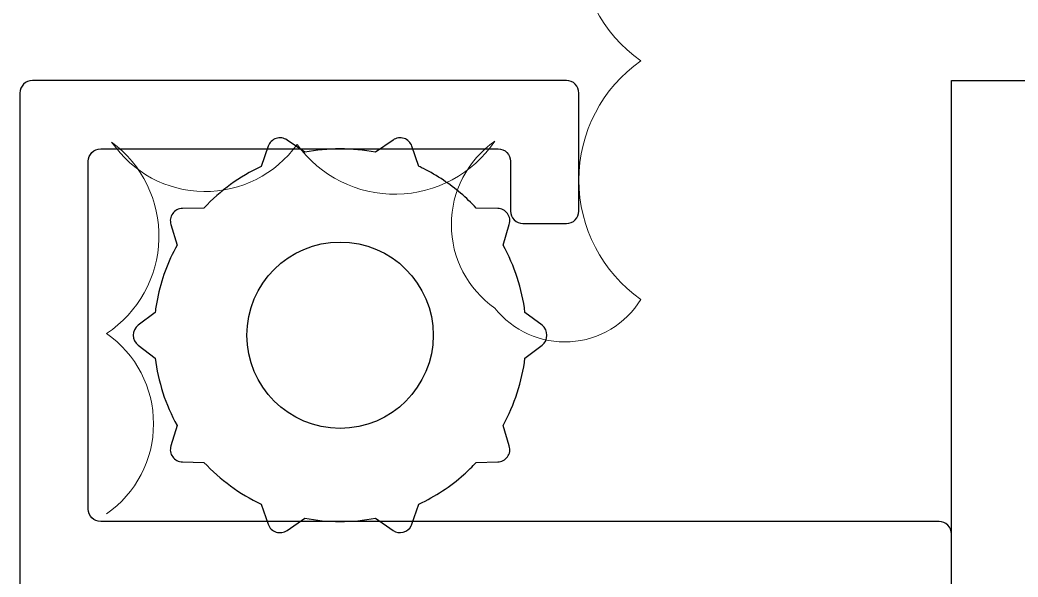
# Model space of a CAD drawing. Header units: millimetres. Extents: x -547695 to 905972, y -1055718 to 167349.
# Drawn here: x -513711.3 to -513595.6, y -1033714.1 to -1033649.5 of the extents above; entities that cross this region are included whole.
import ezdxf

# ---------------------------------------------------------------- set-up
doc = ezdxf.new("R2010")
doc.units = ezdxf.units.MM
doc.layers.add('View-XTD-CT Cua$0$View-XĐL-CT Cửa$0$KT-NetThay', color=7, linetype='Continuous', lineweight=18)
doc.layers.add('View-XTD-CT Cua$0$View-XĐL-CT Cửa$0$Profile - Vietduc', color=14, linetype='Continuous', lineweight=30)
doc.layers.add('View-XTD-CT Cua$0$View-XĐL-CT Cửa$0$Phukien -Vietduc', color=6, linetype='Continuous')

# ---------------------------------------------------------------- blocks, each defined once
blk = doc.blocks.new('View-XTD-CT Cua$0$View-XĐL-CT Cửa$0$A$C77827696')
at = {"layer": 'View-XTD-CT Cua$0$View-XĐL-CT Cửa$0$KT-NetThay'}
for points in [[(-2281.147, 3623.082, -0.520567), (-2281.147, 3642.292, -0.520567), (-2281.147, 3661.501, -0.520567), (-2281.147, 3680.711, -0.520567), (-2281.147, 3699.921, -0.520567), (-2281.147, 3719.131, -0.520567), (-2281.147, 3738.341, -0.520567), (-2281.147, 3757.55, -0.520567), (-2281.147, 3776.76, -0.520567), (-2281.147, 3795.97, -0.520567), (-2281.147, 3815.18, -0.520567), (-2281.147, 3834.39, -0.520567), (-2281.147, 3853.6, -0.520567), (-2281.147, 3872.809, -0.520567)], [(-2324.174, 3605.81, 0.520567), (-2324.174, 3620.338, 0.520567), (-2323.768, 3635.752, 0.520567), (-2308.832, 3635.561, 0.520567), (-2292.918, 3635.815, 0.520567), (-2292.918, 3622.385, 0.520567), (-2281.147, 3623.082)]]:
    blk.add_lwpolyline(points, format="xyb", dxfattribs=at)
at = {"layer": 'View-XTD-CT Cua$0$View-XĐL-CT Cửa$0$Phukien -Vietduc'}
for points in [[(-2318.063, 3630.403, 0.496623), (-2318.999, 3629.114), (-2318.499, 3627.459, 0.077117), (-2320.082, 3623.14, 0.018584), (-2320.26, 3622.04), (-2321.637, 3620.995, 0.496623), (-2321.637, 3619.402), (-2320.26, 3618.357, 0.095839), (-2318.499, 3612.938), (-2318.999, 3611.284, 0.496623), (-2318.063, 3609.994), (-2316.335, 3609.959, 0.095839), (-2311.725, 3606.61), (-2311.157, 3604.977, 0.496623), (-2309.641, 3604.485), (-2308.222, 3605.472, 0.04781), (-2305.373, 3605.199, 0.04781), (-2302.524, 3605.472), (-2301.105, 3604.485, 0.457071), (-2299.64, 3604.858, 0.032235), (-2299.59, 3604.977), (-2299.022, 3606.61, 0.07248), (-2295.408, 3608.987), (-2295.408, 3608.987, 0.023197), (-2294.412, 3609.959), (-2292.684, 3609.994, 0.496623), (-2291.747, 3611.284), (-2292.248, 3612.938, 0.095839), (-2290.487, 3618.357), (-2289.11, 3619.402, 0.496623), (-2289.11, 3620.995), (-2290.487, 3622.04, 0.095839), (-2292.248, 3627.459), (-2291.747, 3629.114, 0.496623), (-2292.684, 3630.403), (-2294.412, 3630.438, 0.057917), (-2297.053, 3632.679, 0.031098), (-2298.665, 3633.615, 0.006607), (-2299.022, 3633.788), (-2299.59, 3635.42, 0.496623), (-2301.105, 3635.913), (-2302.524, 3634.926, 0.047812), (-2305.373, 3635.199, 0.047809), (-2308.222, 3634.926), (-2309.641, 3635.913, 0.496623), (-2311.157, 3635.42), (-2311.725, 3633.788, 0.095839), (-2316.335, 3630.438)], [(-2305.373, 3627.699, -1), (-2305.373, 3612.699, -1)]]:
    blk.add_lwpolyline(points, format="xyb", close=True, dxfattribs=at)
at = {"layer": 'View-XTD-CT Cua$0$View-XĐL-CT Cửa$0$Profile - Vietduc'}
blk.add_lwpolyline([(-2256.147, 3570.449), (-2256.147, 3604.199, 0.414214), (-2257.147, 3605.199), (-2324.647, 3605.199, -0.414214), (-2325.647, 3606.199), (-2325.647, 3634.199, -0.414214), (-2324.647, 3635.199), (-2292.647, 3635.199, -0.414214), (-2291.647, 3634.199), (-2291.647, 3630.199, 0.414214), (-2290.647, 3629.199), (-2287.147, 3629.199, 0.414214), (-2286.147, 3630.199), (-2286.147, 3639.699, 0.414214), (-2287.147, 3640.699), (-2330.147, 3640.699, 0.414214), (-2331.147, 3639.699), (-2331.147, 3491.699, 0.414214)], format="xyb", dxfattribs=at)
blk.add_lwpolyline([(-2256.147, 3490.699), (-2256.147, 3640.699), (-1956.147, 3640.699), (-1956.147, 3490.699)], close=True, dxfattribs=at)

msp = doc.modelspace()

# ---------------------------------------------------------------- block references
at = {"layer": 'View-XTD-CT Cua$0$View-XĐL-CT Cửa$0$KT-NetThay', "xscale": 1.44, "yscale": 1.44, "zscale": 1.44}
msp.add_blockref('View-XTD-CT Cua$0$View-XĐL-CT Cửa$0$A$C77827696', (-510354.47, -1038899.17), dxfattribs=at)

doc.saveas('drawing.dxf')
